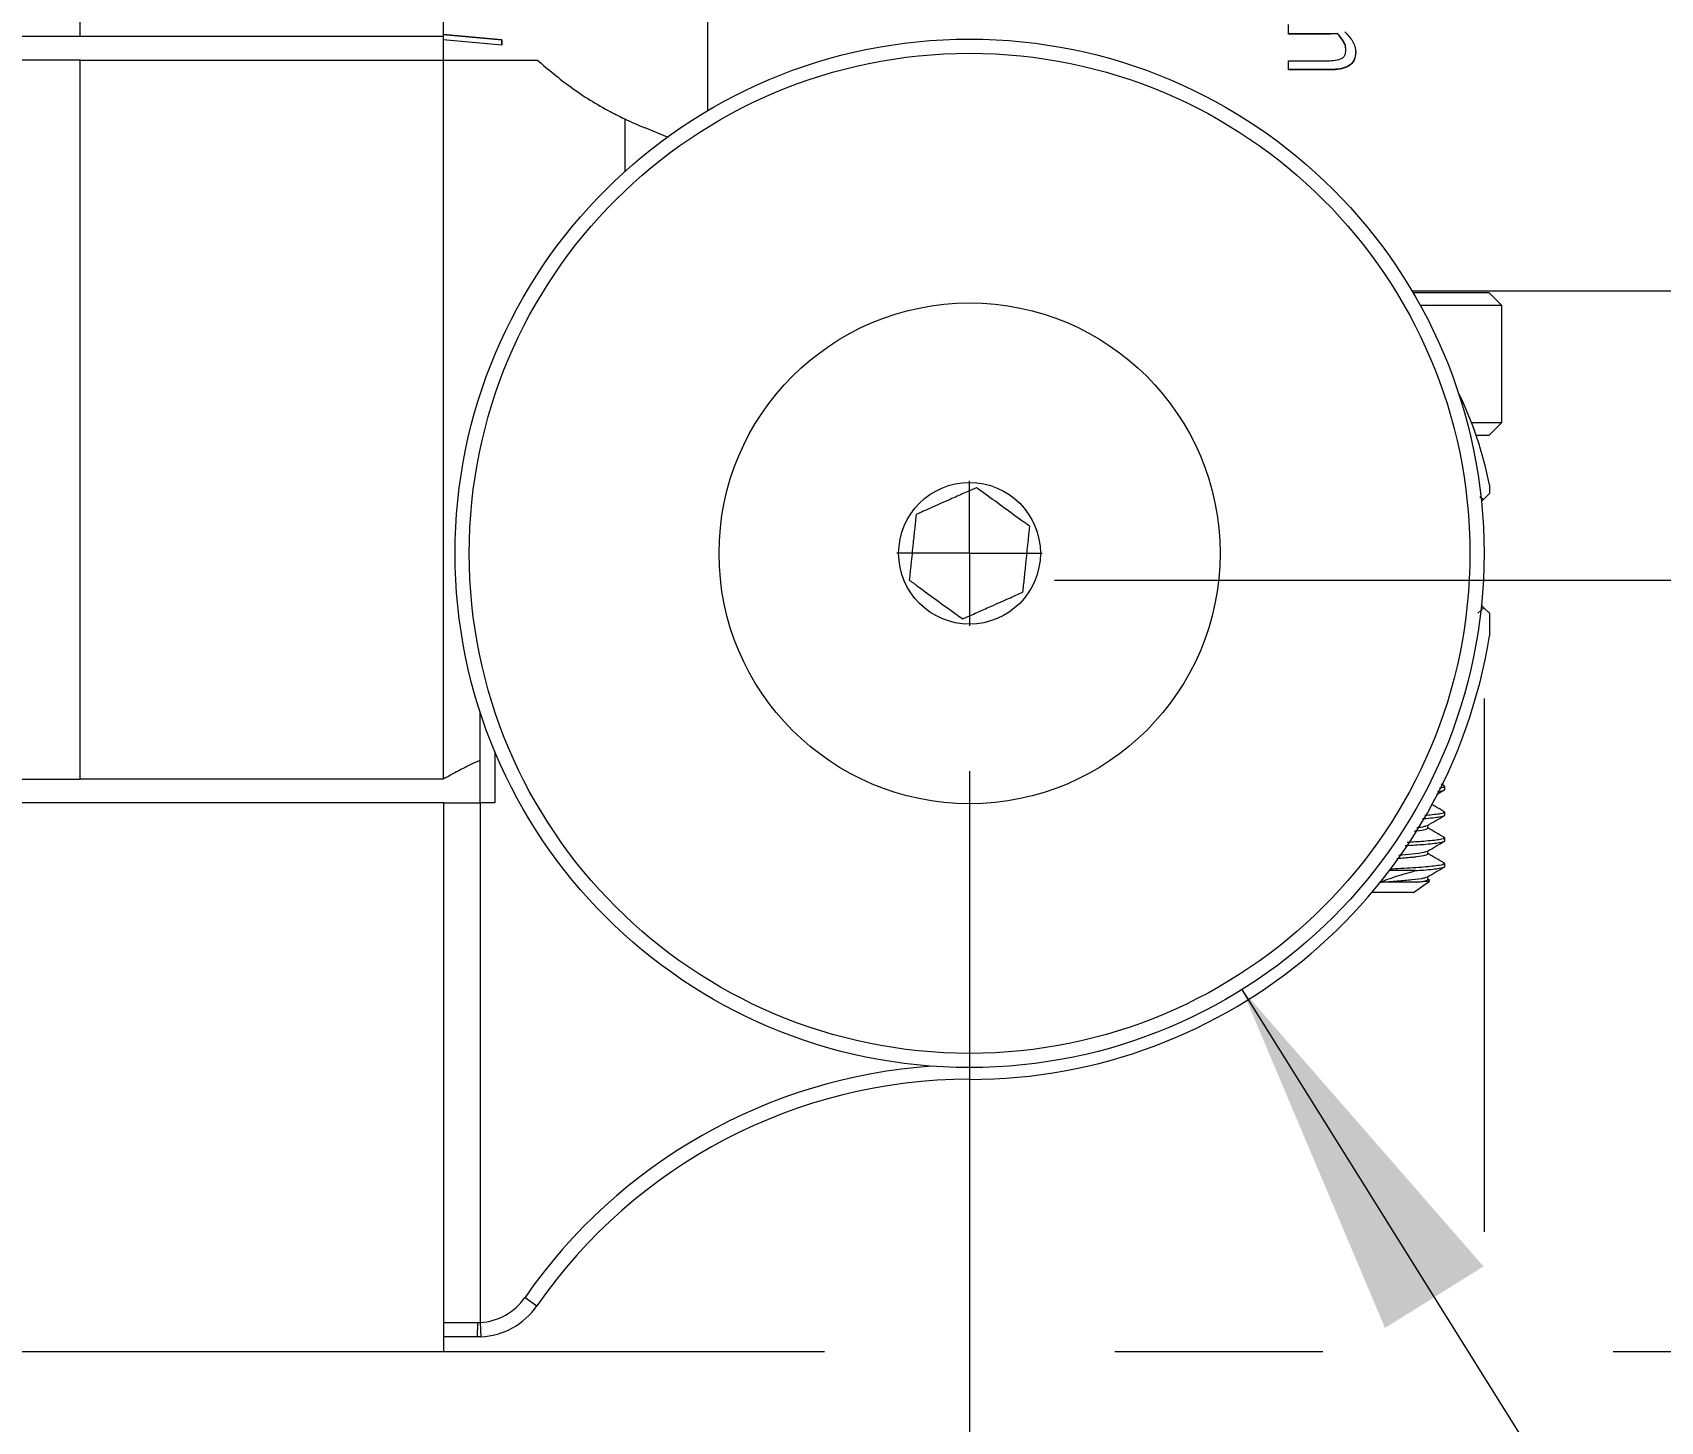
# Model space of a CAD drawing. Header units: millimetres. Extents: x 2 to 278, y 1 to 215.
# Drawn here: x 218.99 to 233.23, y 104.48 to 116.64 of the extents above; entities that cross this region are included whole.
import ezdxf

# ---------------------------------------------------------------- set-up
doc = ezdxf.new("R2010")
doc.units = ezdxf.units.MM
doc.styles.add('SLDTEXTSTYLE0', font='TXT', dxfattribs={"width": 0.75})
doc.dimstyles.new('SLDDIMSTYLE0', dxfattribs={"dimtxt": 2.116667, "dimasz": 3.175, "dimexe": 0, "dimexo": 0.0625, "dimgap": 0.529167, "dimtad": 0, "dimtih": 1, "dimtoh": 1, "dimdec": 1, "dimlfac": 2, "dimrnd": 1e-09, "dimzin": 12, "dimdsep": 46, "dimtxsty": 'SLDTEXTSTYLE0', "dimsah": 1, "dimcen": 0.09, "dimadec": 0, "dimazin": 3, "dimtfac": 1, "dimtdec": 1, "dimtofl": 0, "dimtmove": 0, "dimatfit": 3, "dimfxl": 1, "dimfrac": 2, "dimtolj": 1, "dimtzin": 12, "dimarcsym": 0})
doc.dimstyles.new('SLDDIMSTYLE1', dxfattribs={"dimtxt": 2.116667, "dimasz": 3.175, "dimexe": 0, "dimexo": 0.0625, "dimgap": 0.529167, "dimtad": 0, "dimtih": 1, "dimtoh": 1, "dimdec": 1, "dimlfac": 2, "dimrnd": 1e-09, "dimzin": 12, "dimdsep": 46, "dimtxsty": 'SLDTEXTSTYLE0', "dimsah": 1, "dimcen": 0.09, "dimadec": 0, "dimazin": 3, "dimtfac": 1, "dimtdec": 1, "dimtmove": 0, "dimatfit": 0, "dimfxl": 1, "dimfrac": 2, "dimtolj": 1, "dimtzin": 12, "dimarcsym": 0})
doc.dimstyles.new('SLDDIMSTYLE2', dxfattribs={"dimtxt": 2.116667, "dimasz": 3.175, "dimexe": 0, "dimexo": 0.0625, "dimgap": 0.529167, "dimtad": 0, "dimtih": 1, "dimtoh": 1, "dimdec": 1, "dimlfac": 2, "dimrnd": 1e-09, "dimzin": 4, "dimdsep": 46, "dimtxsty": 'SLDTEXTSTYLE0', "dimsah": 1, "dimcen": 0, "dimadec": 0, "dimazin": 1, "dimtfac": 1, "dimtdec": 1, "dimtofl": 0, "dimtmove": 0, "dimatfit": 3, "dimfxl": 1, "dimfrac": 2, "dimtolj": 1, "dimtzin": 12, "dimarcsym": 0})

# ---------------------------------------------------------------- blocks, each defined once
blk = doc.blocks.new('_D')
at = {"color": 7, "linetype": 'Continuous', "lineweight": 0}
for p, q in [((231.682, 110.808), (231.682, 106.141)), ((189.058, 107.306), (189.058, 83.989)), ((231.682, 103.601), (231.682, 83.989)), ((189.058, 85.767), (203.779, 85.767)), ((206.492, 85.767), (205.848, 85.767)), ((205.848, 85.767), (205.848, 82.404)), ((214.249, 85.767), (214.893, 85.767)), ((214.893, 85.767), (214.893, 82.404)), ((231.682, 85.767), (216.961, 85.767)), ((205.848, 82.404), (206.492, 82.404)), ((214.893, 82.404), (214.249, 82.404))]:
    blk.add_line(p, q, dxfattribs=at)
at = {"color": 7, "linetype": 'Continuous', "lineweight": 18}
for points in [[(189.058, 85.767), (192.233, 85.259), (192.233, 86.275)], [(231.682, 85.767), (228.507, 86.275), (228.507, 85.259)]]:
    blk.add_solid(points, dxfattribs=at)
at = {"color": 7, "linetype": 'Continuous', "lineweight": 18, "char_height": 2.1167, "attachment_point": 1, "style": 'SLDTEXTSTYLE0'}
for s, insert in [('85.2mm', (204.988, 88.925)), ('3.36in', (206.492, 85.132))]:
    blk.add_mtext(s, dxfattribs=dict(at, insert=insert))
blk = doc.blocks.new('_D_1')
at = {"color": 7, "linetype": 'Continuous', "lineweight": 0}
for p, q in [((250.992, 111.843), (250.992, 118.193)), ((227.925, 111.843), (252.77, 111.843)), ((247.113, 108.468), (246.47, 108.468)), ((246.47, 108.468), (246.47, 105.105)), ((254.871, 108.468), (255.514, 108.468)), ((255.514, 108.468), (255.514, 105.105)), ((221.908, 105.093), (225.912, 105.093)), ((228.452, 105.093), (230.273, 105.093)), ((232.813, 105.093), (252.77, 105.093)), ((246.47, 105.105), (247.113, 105.105)), ((250.992, 105.093), (250.992, 98.743)), ((255.514, 105.105), (254.871, 105.105))]:
    blk.add_line(p, q, dxfattribs=at)
at = {"color": 7, "linetype": 'Continuous', "lineweight": 18}
for points in [[(250.992, 111.843), (251.5, 115.018), (250.484, 115.018)], [(250.992, 105.093), (250.484, 101.918), (251.5, 101.918)]]:
    blk.add_solid(points, dxfattribs=at)
at = {"color": 7, "linetype": 'Continuous', "lineweight": 18, "char_height": 2.1167, "attachment_point": 1, "style": 'SLDTEXTSTYLE0'}
for s, insert in [('13.5mm', (245.61, 111.626)), ('0.53in', (247.113, 107.834))]:
    blk.add_mtext(s, dxfattribs=dict(at, insert=insert))
blk = doc.blocks.new('_D_2')
at = {"color": 7, "linetype": 'Continuous', "lineweight": 0}
for p, q in [((190.079, 115.33), (190.079, 95.834)), ((227.182, 110.173), (227.182, 95.834)), ((190.079, 97.612), (202.039, 97.612)), ((204.752, 97.612), (204.108, 97.612)), ((204.108, 97.612), (204.108, 94.249)), ((212.509, 97.612), (213.153, 97.612)), ((213.153, 97.612), (213.153, 94.249)), ((227.182, 97.612), (215.221, 97.612)), ((204.108, 94.249), (204.752, 94.249)), ((213.153, 94.249), (212.509, 94.249))]:
    blk.add_line(p, q, dxfattribs=at)
at = {"color": 7, "linetype": 'Continuous', "lineweight": 18}
for points in [[(190.079, 97.612), (193.254, 97.104), (193.254, 98.12)], [(227.182, 97.612), (224.007, 98.12), (224.007, 97.104)]]:
    blk.add_solid(points, dxfattribs=at)
at = {"color": 7, "linetype": 'Continuous', "lineweight": 18, "char_height": 2.1167, "attachment_point": 1, "style": 'SLDTEXTSTYLE0'}
for s, insert in [('74.2mm', (203.248, 100.77)), ('2.92in', (204.752, 96.978))]:
    blk.add_mtext(s, dxfattribs=dict(at, insert=insert))
blk = doc.blocks.new('_D_3')
at = {"color": 7, "linetype": 'Continuous', "lineweight": 0}
for p, q in [((229.565, 108.261), (237.303, 95.869)), ((237.303, 95.869), (241.113, 95.869))]:
    blk.add_line(p, q, dxfattribs=at)
at = {"color": 7, "linetype": 'Continuous', "lineweight": 18}
blk.add_solid([(229.565, 108.261), (230.816, 105.299), (231.678, 105.837)], dxfattribs=at)
at = {"color": 7, "linetype": 'Continuous', "lineweight": 18, "attachment_point": 1, "style": 'SLDTEXTSTYLE0'}
for s, insert, char_height in [('%%c', (241.113, 96.833), 2.1167), ('18.0', (244.308, 96.833), 2.1167), ('mm', (249.78, 96.833), 2.1167), ('[', (241.113, 93.387), 2.117), ('%%c', (242.105, 93.387), 2.1167), ('0.72in]', (245.3, 93.387), 2.1167)]:
    blk.add_mtext(s, dxfattribs=dict(at, insert=insert, char_height=char_height))
blk = doc.blocks.new('SW_CENTERMARKSYMBOL_1')
at = {"color": 0, "linetype": 'Continuous', "lineweight": 18}
for q in [(0, 0.635), (-0.635, 0), (0, -0.635), (0.635, 0)]:
    blk.add_line((0, 0), q, dxfattribs=at)

msp = doc.modelspace()

# ---------------------------------------------------------------- linework, layer by layer
at = {"color": 7, "linetype": 'Continuous', "lineweight": 18}
for p, q in [((219.404, 116.6), (219.404, 124.093)), ((222.579, 124.093), (222.579, 116.6)), ((224.892, 115.952), (224.892, 121.231)), ((222.579, 116.619), (223.091, 116.571)), ((223.09, 116.571), (222.579, 116.619)), ((229.972, 116.622), (229.972, 116.707)), ((230.342, 116.625), (229.972, 116.625)), ((230.342, 116.622), (229.972, 116.622)), ((230.401, 116.628), (230.342, 116.625)), ((230.401, 116.625), (230.342, 116.622)), ((230.342, 116.622), (230.342, 116.625)), ((230.401, 116.625), (230.401, 116.628)), ((219.404, 116.6), (214.266, 116.6)), ((222.579, 116.6), (219.404, 116.6)), ((222.579, 116.6), (222.579, 116.394)), ((222.579, 116.576), (223.09, 116.528)), ((223.09, 116.528), (223.09, 116.571)), ((223.091, 116.571), (223.09, 116.571)), ((223.091, 116.528), (223.09, 116.528)), ((223.091, 116.571), (223.091, 116.528)), ((230.473, 116.486), (230.473, 116.489)), ((219.404, 116.394), (214.266, 116.394)), ((219.404, 110.101), (219.404, 116.394)), ((219.404, 116.394), (222.579, 116.394)), ((222.579, 116.394), (222.579, 110.101)), ((222.579, 116.394), (223.402, 116.394)), ((229.972, 116.389), (230.301, 116.389)), ((229.972, 116.308), (229.972, 116.389)), ((230.56, 116.462), (230.56, 116.466)), ((230.343, 116.312), (229.972, 116.312)), ((230.343, 116.308), (229.972, 116.308)), ((230.343, 116.308), (230.343, 116.312)), ((224.166, 115.88), (224.166, 115.418)), ((224.54, 115.721), (224.344, 115.801)), ((231.052, 114.375), (233.914, 114.375)), ((231.06, 114.36), (231.725, 114.36)), ((231.838, 114.248), (231.725, 114.36)), ((231.838, 114.248), (231.125, 114.248)), ((231.838, 113.223), (231.838, 114.248)), ((231.572, 113.223), (231.838, 113.223)), ((231.725, 113.11), (231.838, 113.223)), ((231.725, 113.11), (231.613, 113.11)), ((231.729, 112.678), (231.729, 112.602)), ((231.644, 112.576), (231.676, 112.549)), ((231.676, 112.549), (231.659, 112.533)), ((231.729, 112.602), (231.676, 112.549)), ((231.628, 111.554), (231.681, 111.602)), ((231.681, 111.602), (231.659, 111.624)), ((231.729, 111.554), (231.681, 111.602)), ((231.729, 111.554), (231.729, 111.355)), ((222.902, 109.895), (222.902, 110.688)), ((223.029, 110.345), (223.029, 109.895)), ((218.044, 110.101), (219.404, 110.101)), ((222.579, 110.101), (219.404, 110.101)), ((231.267, 109.968), (231.334, 110.007)), ((231.335, 110.041), (231.306, 110.058)), ((231.338, 110.01), (231.338, 110.038)), ((222.585, 109.895), (217.505, 109.895)), ((222.585, 105.093), (222.585, 109.895)), ((222.585, 109.895), (222.902, 109.895)), ((222.902, 109.895), (222.902, 105.348)), ((223.029, 109.895), (222.902, 109.895)), ((231.338, 109.785), (231.338, 109.813)), ((231.191, 109.673), (231.191, 109.699)), ((231.338, 109.56), (231.338, 109.588)), ((231.191, 109.448), (231.191, 109.474)), ((231.338, 109.335), (231.338, 109.363)), ((231.084, 109.301), (230.854, 109.301)), ((231.191, 109.223), (231.191, 109.249)), ((231.208, 109.215), (231.191, 109.225)), ((231.064, 109.11), (230.701, 109.11)), ((231.093, 109.199), (230.771, 109.199)), ((231.064, 109.11), (231.205, 109.209)), ((227.182, 107.578), (227.182, 107.475)), ((223.294, 105.566), (223.398, 105.494)), ((222.585, 105.347), (222.878, 105.347)), ((222.878, 105.347), (222.876, 105.22)), ((222.878, 105.347), (222.902, 105.348)), ((222.902, 105.348), (222.908, 105.221)), ((217.164, 105.093), (222.585, 105.093)), ((222.876, 105.22), (222.585, 105.22)), ((222.908, 105.221), (222.876, 105.22))]:
    msp.add_line(p, q, dxfattribs=at)
for radius in [4.5, 4.376, 2.191, 0.62]:
    msp.add_circle((227.182, 112.078), radius, dxfattribs=at)
for centre, radius, start, end in [((225.538, 118.743), 3.175, 244.393, 247.897), ((228.611, 112.078), 3.175, 10.8875, 26.3766), ((227.182, 112.078), 4.604, 270, 350.9627), ((227.182, 102.871), 4.731, 93.9668, 145.2709), ((227.182, 102.871), 4.604, 90, 145.2709), ((222.876, 105.855), 0.508, 272.8877, 325.2709), ((222.876, 105.855), 0.635, 272.8877, 325.2709)]:
    msp.add_arc(centre, radius, start, end, dxfattribs=at)
for points, knots in [([(230.473, 116.489), (230.472, 116.502), (230.469, 116.528), (230.445, 116.575), (230.418, 116.607), (230.401, 116.628)], [0, 0, 0, 0, 0.2496, 0.499561, 1, 1, 1, 1]), ([(230.473, 116.486), (230.472, 116.499), (230.469, 116.524), (230.445, 116.572), (230.418, 116.604), (230.401, 116.625)], [0, 0, 0, 0, 0.249663, 0.499643, 1, 1, 1, 1]), ([(230.464, 116.643), (230.489, 116.616), (230.527, 116.576), (230.556, 116.513), (230.559, 116.479), (230.56, 116.462)], [0, 0, 0, 0, 0.500031, 0.750024, 1, 1, 1, 1]), ([(230.428, 116.404), (230.436, 116.408), (230.452, 116.417), (230.472, 116.445), (230.473, 116.47), (230.473, 116.486)], [0, 0, 0, 0, 0.2490104, 0.4999938, 1, 1, 1, 1]), ([(223.402, 116.394), (223.497, 116.313), (223.691, 116.148), (223.96, 115.982), (224.125, 115.9), (224.166, 115.88)], [0, 0, 0, 0, 0.419434, 0.854923, 1, 1, 1, 1]), ([(230.301, 116.389), (230.322, 116.389), (230.366, 116.389), (230.407, 116.399), (230.428, 116.404)], [0, 0, 0, 0, 0.501446, 1, 1, 1, 1]), ([(230.56, 116.466), (230.558, 116.442), (230.555, 116.408), (230.528, 116.367), (230.488, 116.336), (230.424, 116.315), (230.37, 116.313), (230.343, 116.312)], [0, 0, 0, 0, 0.249465, 0.374885, 0.49959, 0.749243, 1, 1, 1, 1]), ([(230.56, 116.462), (230.558, 116.439), (230.555, 116.404), (230.528, 116.364), (230.488, 116.333), (230.424, 116.311), (230.37, 116.309), (230.343, 116.308)], [0, 0, 0, 0, 0.249661, 0.375114, 0.499851, 0.749401, 1, 1, 1, 1]), ([(227.242, 112.652), (227.206, 112.636), (227.133, 112.604), (227.025, 112.556), (226.926, 112.512), (226.847, 112.477), (226.777, 112.445), (226.736, 112.427), (226.715, 112.418)], [0, 0, 0, 0, 0.216119, 0.439625, 0.593243, 0.751996, 0.87543, 1, 1, 1, 1]), ([(227.709, 112.313), (227.689, 112.328), (227.618, 112.379), (227.486, 112.475), (227.345, 112.578), (227.269, 112.633), (227.242, 112.652)], [0, 0, 0, 0, 0.137894, 0.484573, 0.816165, 1, 1, 1, 1]), ([(226.715, 112.418), (226.711, 112.378), (226.702, 112.298), (226.69, 112.181), (226.679, 112.073), (226.67, 111.988), (226.662, 111.911), (226.657, 111.866), (226.655, 111.843)], [0, 0, 0, 0, 0.216119, 0.439625, 0.593243, 0.751996, 0.87543, 1, 1, 1, 1]), ([(227.649, 111.739), (227.653, 111.778), (227.662, 111.858), (227.674, 111.976), (227.685, 112.083), (227.694, 112.169), (227.702, 112.246), (227.707, 112.291), (227.709, 112.313)], [0, 0, 0, 0, 0.216119, 0.439625, 0.593243, 0.751996, 0.87543, 1, 1, 1, 1]), ([(226.655, 111.843), (226.682, 111.824), (226.757, 111.769), (226.898, 111.666), (227.03, 111.57), (227.101, 111.519), (227.122, 111.504)], [0, 0, 0, 0, 0.183835, 0.515427, 0.862106, 1, 1, 1, 1]), ([(227.122, 111.504), (227.158, 111.52), (227.231, 111.553), (227.339, 111.601), (227.438, 111.645), (227.517, 111.68), (227.587, 111.711), (227.628, 111.73), (227.649, 111.739)], [0, 0, 0, 0, 0.216119, 0.439625, 0.593243, 0.751996, 0.87543, 1, 1, 1, 1]), ([(222.902, 110.265), (222.894, 110.262), (222.856, 110.246), (222.802, 110.22), (222.735, 110.187), (222.679, 110.157), (222.628, 110.129), (222.587, 110.106), (222.581, 110.102), (222.579, 110.101)], [0, 0, 0, 0, 0.03772, 0.172224, 0.307716, 0.446519, 0.586575, 0.79085, 1, 1, 1, 1]), ([(231.279, 109.995), (231.283, 109.996), (231.333, 110.001), (231.335, 110.006), (231.338, 110.01)], [0, 0, 0, 0, 0.078878, 1, 1, 1, 1]), ([(231.292, 110.025), (231.319, 110.029), (231.353, 110.035), (231.331, 110.04), (231.326, 110.042)], [0, 0, 0, 0, 0.803209, 1, 1, 1, 1]), ([(231.144, 109.756), (231.147, 109.756), (231.213, 109.761), (231.308, 109.772), (231.328, 109.781), (231.338, 109.785)], [0, 0, 0, 0, 0.022293, 0.51749, 1, 1, 1, 1]), ([(231.163, 109.786), (231.21, 109.79), (231.306, 109.8), (231.353, 109.81), (231.331, 109.815), (231.326, 109.817)], [0, 0, 0, 0, 0.432892, 0.891024, 1, 1, 1, 1]), ([(231.188, 109.697), (231.212, 109.711), (231.261, 109.739), (231.31, 109.768), (231.334, 109.782)], [0, 0, 0, 0, 0.49976, 1, 1, 1, 1]), ([(231.335, 109.816), (231.31, 109.831), (231.274, 109.852), (231.237, 109.873), (231.225, 109.88)], [0, 0, 0, 0, 0.668037, 1, 1, 1, 1]), ([(231.073, 109.647), (231.08, 109.648), (231.122, 109.652), (231.176, 109.662), (231.186, 109.669), (231.191, 109.673)], [0, 0, 0, 0, 0.088542, 0.551783, 1, 1, 1, 1]), ([(231.094, 109.678), (231.117, 109.681), (231.168, 109.688), (231.176, 109.693), (231.18, 109.696)], [0, 0, 0, 0, 0.469338, 1, 1, 1, 1]), ([(231.335, 109.591), (231.31, 109.606), (231.263, 109.633), (231.215, 109.661), (231.191, 109.675)], [0, 0, 0, 0, 0.512692, 1, 1, 1, 1]), ([(230.991, 109.521), (231.023, 109.523), (231.083, 109.526), (231.193, 109.534), (231.31, 109.547), (231.328, 109.556), (231.338, 109.56)], [0, 0, 0, 0, 0.152226, 0.284306, 0.646796, 1, 1, 1, 1]), ([(231.01, 109.55), (231.06, 109.553), (231.183, 109.561), (231.299, 109.575), (231.353, 109.585), (231.331, 109.59), (231.326, 109.592)], [0, 0, 0, 0, 0.23766, 0.583211, 0.91991, 1, 1, 1, 1]), ([(231.188, 109.472), (231.212, 109.486), (231.261, 109.514), (231.31, 109.543), (231.334, 109.557)], [0, 0, 0, 0, 0.49976, 1, 1, 1, 1]), ([(230.858, 109.316), (230.89, 109.318), (231.002, 109.324), (231.167, 109.334), (231.3, 109.35), (231.353, 109.36), (231.331, 109.365), (231.326, 109.367)], [0, 0, 0, 0, 0.110732, 0.380441, 0.661273, 0.93491, 1, 1, 1, 1]), ([(230.918, 109.408), (230.965, 109.411), (231.031, 109.417), (231.114, 109.426), (231.177, 109.437), (231.187, 109.444), (231.191, 109.448)], [0, 0, 0, 0, 0.296206, 0.418974, 0.714275, 1, 1, 1, 1]), ([(230.937, 109.437), (230.976, 109.44), (231.069, 109.448), (231.161, 109.461), (231.174, 109.468), (231.18, 109.471)], [0, 0, 0, 0, 0.304152, 0.72305, 1, 1, 1, 1]), ([(231.335, 109.366), (231.31, 109.381), (231.263, 109.408), (231.215, 109.436), (231.191, 109.45)], [0, 0, 0, 0, 0.512692, 1, 1, 1, 1]), ([(230.771, 109.199), (230.794, 109.208), (230.864, 109.236), (230.974, 109.27), (231.054, 109.293), (231.084, 109.301)], [0, 0, 0, 0, 0.239128, 0.722303, 1, 1, 1, 1]), ([(230.771, 109.199), (230.823, 109.203), (230.926, 109.211), (231.064, 109.223), (231.161, 109.236), (231.174, 109.243), (231.18, 109.246)], [0, 0, 0, 0, 0.251891, 0.498364, 0.800347, 1, 1, 1, 1]), ([(231.084, 109.301), (231.107, 109.303), (231.195, 109.309), (231.309, 109.322), (231.328, 109.331), (231.338, 109.335)], [0, 0, 0, 0, 0.155796, 0.583375, 1, 1, 1, 1]), ([(231.093, 109.199), (231.122, 109.203), (231.178, 109.212), (231.187, 109.219), (231.191, 109.223)], [0, 0, 0, 0, 0.508241, 1, 1, 1, 1]), ([(231.203, 109.212), (231.202, 109.211), (231.199, 109.207), (231.148, 109.203), (231.103, 109.2), (231.093, 109.199)], [0, 0, 0, 0, 0.3197079, 0.8430981, 1, 1, 1, 1]), ([(231.188, 109.247), (231.212, 109.261), (231.261, 109.289), (231.31, 109.318), (231.334, 109.332)], [0, 0, 0, 0, 0.49976, 1, 1, 1, 1])]:
    msp.add_open_spline(points, degree=3, knots=knots, dxfattribs=at)

# ---------------------------------------------------------------- block references
at = {"color": 7, "linetype": 'Continuous', "lineweight": 0}
msp.add_blockref('SW_CENTERMARKSYMBOL_1', (227.182, 112.078), dxfattribs=at)

# ---------------------------------------------------------------- dimensions: what is measured, and where the dimension line sits
at = {"color": 7, "linetype": 'Continuous', "lineweight": 18}
dim = msp.add_linear_dim(base=(250.992, 111.843), p1=(220.638, 105.093), p2=(226.655, 111.843), angle=90, dimstyle='SLDDIMSTYLE1', dxfattribs=at)
dim.commit()
dim.dimension.update_dxf_attribs({"geometry": '_D_1', "text_midpoint": (250.992, 108.468), "dimtype": 160})
for base, p1, p2, picture, middle in [((227.182, 97.612), (190.079, 116.6), (227.182, 111.443), '_D_2', (208.63, 97.612)), ((189.058, 85.767), (231.682, 112.078), (189.058, 108.576), '_D', (210.37, 85.767))]:
    dim = msp.add_linear_dim(base=base, p1=p1, p2=p2, dimstyle='SLDDIMSTYLE0', dxfattribs=at)
    dim.commit()
    dim.dimension.update_dxf_attribs({"geometry": picture, "text_midpoint": middle, "dimtype": 160})
dim = msp.add_diameter_dim_2p(p1=(224.799, 115.895), p2=(229.565, 108.261), text='<>mm\\P[%%c0.72in]', dimstyle='SLDDIMSTYLE2', dxfattribs=at)
dim.commit()
dim.dimension.update_dxf_attribs({"geometry": '_D_3', "text_midpoint": (248.092, 95.869), "dimtype": 163})

doc.saveas('drawing.dxf')
